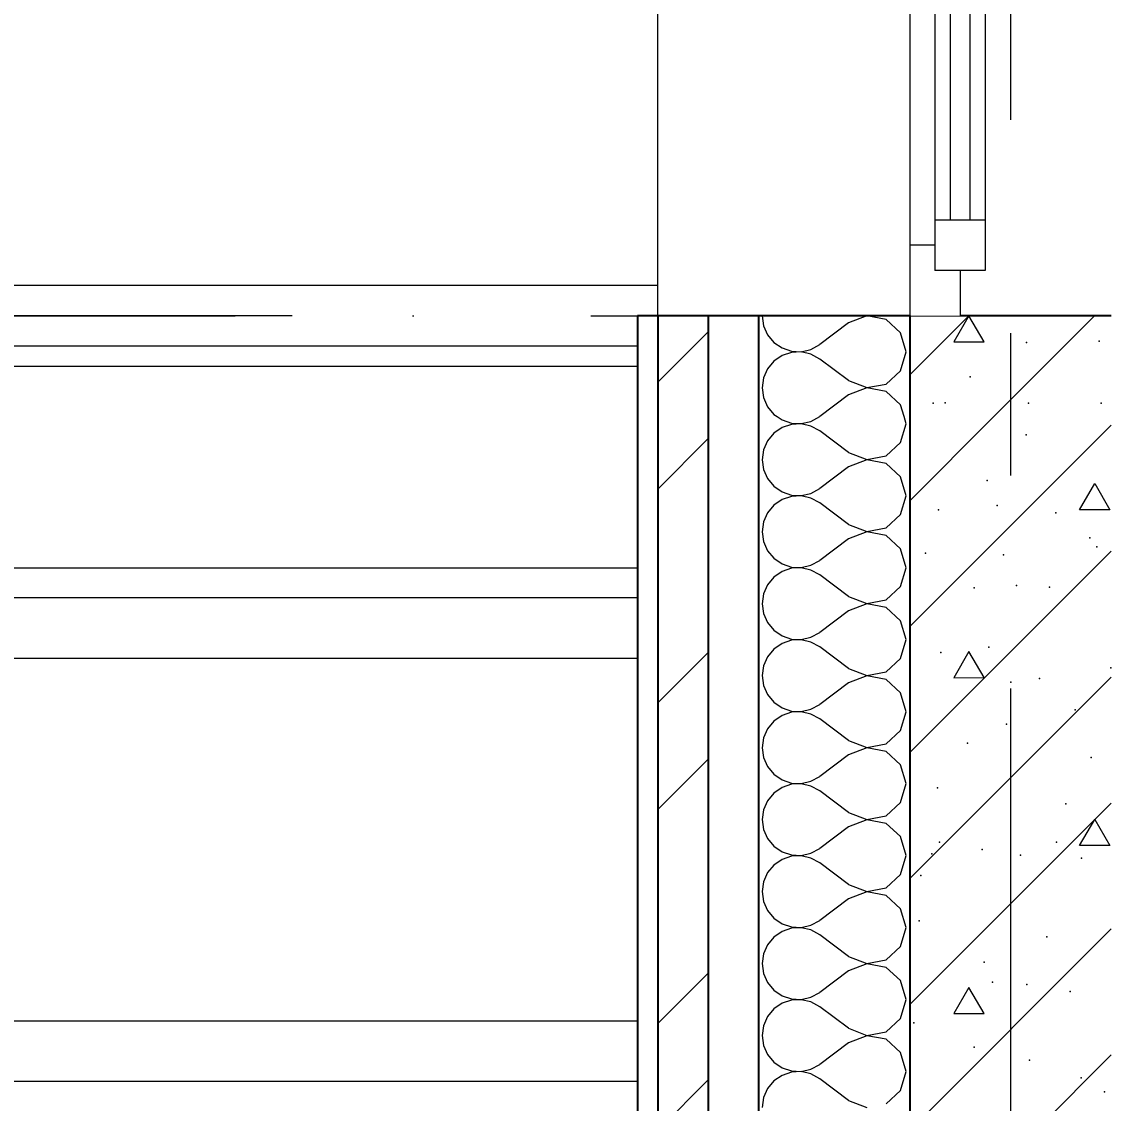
# Model space of a CAD drawing. Header units: millimetres. Extents: x 18162 to 7085488, y 72188 to 247925.
# Drawn here: x 3664348 to 3665429, y 106337 to 107410 of the extents above; entities that cross this region are included whole.
import ezdxf
from ezdxf.enums import TextEntityAlignment as Align

# ---------------------------------------------------------------- set-up
doc = ezdxf.new("R2010")
doc.units = ezdxf.units.MM
doc.header["$MEASUREMENT"] = 0
for name, pattern in [('Dot & Dashed', [670.277762, 317.5, -176.388889, 0, -176.388874]), ('Double Dashed', [1093.611073, 529.166651, -211.666656, 141.111112, -211.666656]), ('Wipeout_Contour', [1000, 0, -1000])]:
    doc.linetypes.add(name, pattern=pattern)
for name, color, linetype in [('Archicad Windows', 7, 'Continuous'), ('Finish - Wall', 7, 'Continuous'), ('Structural - Bearing', 7, 'Continuous'), ('Structural - Grid', 7, 'Continuous')]:
    doc.layers.add(name, color=color, linetype=linetype)
doc.styles.add('GENERATED_STYLE_3', font='', dxfattribs={"width": 0.8})
doc.styles.get('GENERATED_STYLE_3').set_extended_font_data('ISOCPEUR MON')
doc.dimstyles.new('GENERATED_STYLE__7', dxfattribs={"dimtxt": 220.000005, "dimasz": 114, "dimexe": 0.18, "dimexo": 342.629951, "dimgap": 0, "dimtad": 1, "dimdec": 0, "dimzin": 0, "dimdsep": 46, "dimtxsty": 'GENERATED_STYLE_3', "dimblk": 'ARROWHEAD_2', "dimblk1": 'ARROWHEAD_2', "dimblk2": 'ARROWHEAD_2', "dimcen": 0.09, "dimclrd": 13, "dimclre": 13, "dimclrt": 13, "dimadec": 0, "dimazin": 0, "dimtfac": 1, "dimtdec": 4, "dimtmove": 0, "dimatfit": 3, "dimfxl": 1, "dimtolj": 1, "dimtzin": 0, "dimarcsym": 0})
pattern_1 = [(45, (3761974.73, 95118), (-159.099, 159.099), []), (45, (3761921.7, 95171.04), (-159.099, 159.099), [])]

# ---------------------------------------------------------------- blocks, each defined once
blk = doc.blocks.new('*X784', base_point=(3761974.7, 95118))
at = {"layer": 'Structural - Bearing', "color": 7, "linetype": 'Continuous', "lineweight": 9}
for p, q in [((3665097.5, 107018), (3665102.4, 107014.6)), ((3665102.4, 107014.6), (3665111.7, 107011.5)), ((3665111.7, 107010.2), (3665102.4, 107007.1)), ((3665111.7, 107011.5), (3665121.5, 107011)), ((3665121.5, 107010.7), (3665111.7, 107010.2)), ((3665121.5, 107011), (3665131.1, 107013.2)), ((3665131.1, 107008.5), (3665121.5, 107010.7)), ((3665131.1, 107013.2), (3665139.8, 107018)), ((3665139.8, 107003.7), (3665131.1, 107008.5)), ((3665220.1, 106992.1), (3665225.5, 107010.9)), ((3665225.5, 107010.9), (3665223.5, 107018)), ((3665094.2, 107001.5), (3665088, 106993.9)), ((3665102.4, 107007.1), (3665094.2, 107001.5)), ((3665168.3, 106982.3), (3665139.8, 107003.7)), ((3665088, 106993.9), (3665084, 106984.9)), ((3665205.7, 106978.9), (3665220.1, 106992.1)), ((3665084, 106984.9), (3665082.6, 106975.1)), ((3665168.3, 106982.3), (3665186.6, 106975.3)), ((3665186.6, 106975.3), (3665205.7, 106978.9)), ((3665082.6, 106975.1), (3665084, 106965.4)), ((3665084, 106965.4), (3665088, 106956.4)), ((3665168.3, 106968), (3665139.8, 106946.6)), ((3665186.6, 106975), (3665168.3, 106968)), ((3665205.7, 106971.4), (3665186.6, 106975)), ((3665220.1, 106958.2), (3665205.7, 106971.4)), ((3665088, 106956.4), (3665094.2, 106948.8)), ((3665225.5, 106939.4), (3665220.1, 106958.2)), ((3665094.2, 106948.8), (3665102.4, 106943.2)), ((3665131.1, 106941.8), (3665139.8, 106946.6)), ((3665102.4, 106935.7), (3665094.2, 106930.1)), ((3665102.4, 106943.2), (3665111.7, 106940.1)), ((3665111.7, 106938.8), (3665102.4, 106935.7)), ((3665111.7, 106940.1), (3665121.5, 106939.6)), ((3665121.5, 106939.3), (3665111.7, 106938.8)), ((3665121.5, 106939.6), (3665131.1, 106941.8)), ((3665131.1, 106937.1), (3665121.5, 106939.3)), ((3665139.8, 106932.3), (3665131.1, 106937.1)), ((3665220.1, 106920.7), (3665225.5, 106939.4)), ((3665088, 106922.5), (3665084, 106913.5)), ((3665094.2, 106930.1), (3665088, 106922.5)), ((3665168.3, 106910.9), (3665139.8, 106932.3)), ((3665084, 106913.5), (3665082.6, 106903.7)), ((3665205.7, 106907.5), (3665220.1, 106920.7)), ((3665082.6, 106903.7), (3665084, 106894)), ((3665168.3, 106910.9), (3665186.6, 106903.9)), ((3665186.6, 106903.6), (3665168.3, 106896.6)), ((3665186.6, 106903.9), (3665205.7, 106907.5)), ((3665205.7, 106900), (3665186.6, 106903.6)), ((3665084, 106894), (3665088, 106884.9)), ((3665168.3, 106896.6), (3665139.8, 106875.1)), ((3665220.1, 106886.8), (3665205.7, 106900)), ((3665088, 106884.9), (3665094.2, 106877.4)), ((3665225.5, 106868), (3665220.1, 106886.8)), ((3665094.2, 106877.4), (3665102.4, 106871.8)), ((3665102.4, 106871.8), (3665111.7, 106868.6)), ((3665111.7, 106868.6), (3665121.5, 106868.2)), ((3665121.5, 106867.9), (3665111.7, 106867.4)), ((3665121.5, 106868.2), (3665131.1, 106870.4)), ((3665131.1, 106865.6), (3665121.5, 106867.9)), ((3665131.1, 106870.4), (3665139.8, 106875.1)), ((3665220.1, 106849.2), (3665225.5, 106868)), ((3665094.2, 106858.7), (3665088, 106851.1)), ((3665102.4, 106864.2), (3665094.2, 106858.7)), ((3665111.7, 106867.4), (3665102.4, 106864.2)), ((3665139.8, 106860.9), (3665131.1, 106865.6)), ((3665168.3, 106839.4), (3665139.8, 106860.9)), ((3665088, 106851.1), (3665084, 106842.1)), ((3665205.7, 106836.1), (3665220.1, 106849.2)), ((3665084, 106842.1), (3665082.6, 106832.3)), ((3665168.3, 106839.4), (3665186.6, 106832.4)), ((3665186.6, 106832.4), (3665205.7, 106836.1)), ((3665082.6, 106832.3), (3665084, 106822.5)), ((3665168.3, 106825.1), (3665139.8, 106803.7)), ((3665186.6, 106832.1), (3665168.3, 106825.1)), ((3665205.7, 106828.5), (3665186.6, 106832.1)), ((3665220.1, 106815.4), (3665205.7, 106828.5)), ((3665084, 106822.5), (3665088, 106813.5)), ((3665225.5, 106796.6), (3665220.1, 106815.4)), ((3665088, 106813.5), (3665094.2, 106805.9)), ((3665094.2, 106805.9), (3665102.4, 106800.3)), ((3665131.1, 106799), (3665139.8, 106803.7)), ((3665102.4, 106792.8), (3665094.2, 106787.2)), ((3665102.4, 106800.3), (3665111.7, 106797.2)), ((3665111.7, 106796), (3665102.4, 106792.8)), ((3665111.7, 106797.2), (3665121.5, 106796.7)), ((3665121.5, 106796.4), (3665111.7, 106796)), ((3665121.5, 106796.7), (3665131.1, 106799)), ((3665131.1, 106794.2), (3665121.5, 106796.4)), ((3665139.8, 106789.4), (3665131.1, 106794.2)), ((3665220.1, 106777.8), (3665225.5, 106796.6)), ((3665094.2, 106787.2), (3665088, 106779.6)), ((3665168.3, 106768), (3665139.8, 106789.4)), ((3665084, 106770.6), (3665082.6, 106760.9)), ((3665088, 106779.6), (3665084, 106770.6)), ((3665205.7, 106764.6), (3665220.1, 106777.8)), ((3665082.6, 106760.9), (3665084, 106751.1)), ((3665168.3, 106768), (3665186.6, 106761)), ((3665186.6, 106760.7), (3665168.3, 106753.7)), ((3665186.6, 106761), (3665205.7, 106764.6)), ((3665205.7, 106757.1), (3665186.6, 106760.7)), ((3665084, 106751.1), (3665088, 106742.1)), ((3665168.3, 106753.7), (3665139.8, 106732.3)), ((3665220.1, 106743.9), (3665205.7, 106757.1)), ((3665088, 106742.1), (3665094.2, 106734.5)), ((3665225.5, 106725.1), (3665220.1, 106743.9)), ((3665094.2, 106734.5), (3665102.4, 106728.9)), ((3665102.4, 106728.9), (3665111.7, 106725.8)), ((3665121.5, 106725.3), (3665131.1, 106727.5)), ((3665131.1, 106727.5), (3665139.8, 106732.3)), ((3665102.4, 106721.4), (3665094.2, 106715.8)), ((3665111.7, 106724.5), (3665102.4, 106721.4)), ((3665111.7, 106725.8), (3665121.5, 106725.3)), ((3665121.5, 106725), (3665111.7, 106724.5)), ((3665131.1, 106722.8), (3665121.5, 106725)), ((3665139.8, 106718), (3665131.1, 106722.8)), ((3665168.3, 106696.6), (3665139.8, 106718)), ((3665220.1, 106706.4), (3665225.5, 106725.1)), ((3665088, 106708.2), (3665084, 106699.2)), ((3665094.2, 106715.8), (3665088, 106708.2)), ((3665205.7, 106693.2), (3665220.1, 106706.4)), ((3665084, 106699.2), (3665082.6, 106689.4)), ((3665168.3, 106696.6), (3665186.6, 106689.6)), ((3665082.6, 106689.4), (3665084, 106679.7)), ((3665186.6, 106689.3), (3665168.3, 106682.3)), ((3665186.6, 106689.6), (3665205.7, 106693.2)), ((3665205.7, 106685.7), (3665186.6, 106689.3)), ((3665220.1, 106672.5), (3665205.7, 106685.7)), ((3665084, 106679.7), (3665088, 106670.7)), ((3665168.3, 106682.3), (3665139.8, 106660.9)), ((3665088, 106670.7), (3665094.2, 106663.1)), ((3665094.2, 106663.1), (3665102.4, 106657.5)), ((3665225.5, 106653.7), (3665220.1, 106672.5)), ((3665102.4, 106657.5), (3665111.7, 106654.3)), ((3665111.7, 106653.1), (3665102.4, 106650)), ((3665111.7, 106654.3), (3665121.5, 106653.9)), ((3665121.5, 106653.6), (3665111.7, 106653.1)), ((3665121.5, 106653.9), (3665131.1, 106656.1)), ((3665131.1, 106651.3), (3665121.5, 106653.6)), ((3665131.1, 106656.1), (3665139.8, 106660.9)), ((3665220.1, 106634.9), (3665225.5, 106653.7)), ((3665094.2, 106644.4), (3665088, 106636.8)), ((3665102.4, 106650), (3665094.2, 106644.4)), ((3665139.8, 106646.6), (3665131.1, 106651.3)), ((3665168.3, 106625.1), (3665139.8, 106646.6)), ((3665088, 106636.8), (3665084, 106627.8)), ((3665205.7, 106621.8), (3665220.1, 106634.9)), ((3665084, 106627.8), (3665082.6, 106618)), ((3665168.3, 106625.1), (3665186.6, 106618.2)), ((3665186.6, 106618.2), (3665205.7, 106621.8)), ((3665082.6, 106618), (3665084, 106608.2)), ((3665168.3, 106610.9), (3665139.8, 106589.4)), ((3665186.6, 106617.9), (3665168.3, 106610.9)), ((3665205.7, 106614.2), (3665186.6, 106617.9)), ((3665220.1, 106601.1), (3665205.7, 106614.2)), ((3665084, 106608.2), (3665088, 106599.2)), ((3665088, 106599.2), (3665094.2, 106591.6)), ((3665225.5, 106582.3), (3665220.1, 106601.1)), ((3665094.2, 106591.6), (3665102.4, 106586.1)), ((3665131.1, 106584.7), (3665139.8, 106589.4)), ((3665102.4, 106578.5), (3665094.2, 106572.9)), ((3665102.4, 106586.1), (3665111.7, 106582.9)), ((3665111.7, 106581.7), (3665102.4, 106578.5)), ((3665111.7, 106582.9), (3665121.5, 106582.4)), ((3665121.5, 106582.1), (3665111.7, 106581.7)), ((3665121.5, 106582.4), (3665131.1, 106584.7)), ((3665131.1, 106579.9), (3665121.5, 106582.1)), ((3665139.8, 106575.1), (3665131.1, 106579.9)), ((3665220.1, 106563.5), (3665225.5, 106582.3)), ((3665088, 106565.4), (3665084, 106556.3)), ((3665094.2, 106572.9), (3665088, 106565.4)), ((3665168.3, 106553.7), (3665139.8, 106575.1)), ((3665084, 106556.3), (3665082.6, 106546.6)), ((3665205.7, 106550.3), (3665220.1, 106563.5)), ((3665082.6, 106546.6), (3665084, 106536.8)), ((3665168.3, 106553.7), (3665186.6, 106546.7)), ((3665186.6, 106546.4), (3665168.3, 106539.4)), ((3665186.6, 106546.7), (3665205.7, 106550.3)), ((3665205.7, 106542.8), (3665186.6, 106546.4)), ((3665084, 106536.8), (3665088, 106527.8)), ((3665168.3, 106539.4), (3665139.8, 106518)), ((3665220.1, 106529.6), (3665205.7, 106542.8)), ((3665088, 106527.8), (3665094.2, 106520.2)), ((3665225.5, 106510.9), (3665220.1, 106529.6)), ((3665094.2, 106520.2), (3665102.4, 106514.6)), ((3665102.4, 106514.6), (3665111.7, 106511.5)), ((3665111.7, 106511.5), (3665121.5, 106511)), ((3665121.5, 106511), (3665131.1, 106513.2)), ((3665131.1, 106513.2), (3665139.8, 106518)), ((3665094.2, 106501.5), (3665088, 106493.9)), ((3665102.4, 106507.1), (3665094.2, 106501.5)), ((3665111.7, 106510.2), (3665102.4, 106507.1)), ((3665121.5, 106510.7), (3665111.7, 106510.2)), ((3665131.1, 106508.5), (3665121.5, 106510.7)), ((3665139.8, 106503.7), (3665131.1, 106508.5)), ((3665168.3, 106482.3), (3665139.8, 106503.7)), ((3665220.1, 106492.1), (3665225.5, 106510.9)), ((3665088, 106493.9), (3665084, 106484.9)), ((3665205.7, 106478.9), (3665220.1, 106492.1)), ((3665084, 106484.9), (3665082.6, 106475.1)), ((3665168.3, 106482.3), (3665186.6, 106475.3)), ((3665186.6, 106475.3), (3665205.7, 106478.9)), ((3665082.6, 106475.1), (3665084, 106465.4)), ((3665168.3, 106468), (3665139.8, 106446.6)), ((3665186.6, 106475), (3665168.3, 106468)), ((3665205.7, 106471.4), (3665186.6, 106475)), ((3665220.1, 106458.2), (3665205.7, 106471.4)), ((3665084, 106465.4), (3665088, 106456.4)), ((3665225.5, 106439.4), (3665220.1, 106458.2)), ((3665088, 106456.4), (3665094.2, 106448.8)), ((3665094.2, 106448.8), (3665102.4, 106443.2)), ((3665131.1, 106441.8), (3665139.8, 106446.6)), ((3665102.4, 106435.7), (3665094.2, 106430.1)), ((3665102.4, 106443.2), (3665111.7, 106440.1)), ((3665111.7, 106438.8), (3665102.4, 106435.7)), ((3665111.7, 106440.1), (3665121.5, 106439.6)), ((3665121.5, 106439.3), (3665111.7, 106438.8)), ((3665121.5, 106439.6), (3665131.1, 106441.8)), ((3665131.1, 106437.1), (3665121.5, 106439.3)), ((3665139.8, 106432.3), (3665131.1, 106437.1)), ((3665220.1, 106420.7), (3665225.5, 106439.4)), ((3665094.2, 106430.1), (3665088, 106422.5)), ((3665168.3, 106410.9), (3665139.8, 106432.3)), ((3665088, 106422.5), (3665084, 106413.5)), ((3665205.7, 106407.5), (3665220.1, 106420.7)), ((3665084, 106413.5), (3665082.6, 106403.7)), ((3665082.6, 106403.7), (3665084, 106394)), ((3665168.3, 106410.9), (3665186.6, 106403.9)), ((3665186.6, 106403.6), (3665168.3, 106396.6)), ((3665186.6, 106403.9), (3665205.7, 106407.5)), ((3665205.7, 106400), (3665186.6, 106403.6)), ((3665084, 106394), (3665088, 106384.9)), ((3665168.3, 106396.6), (3665139.8, 106375.1)), ((3665220.1, 106386.8), (3665205.7, 106400)), ((3665088, 106384.9), (3665094.2, 106377.4)), ((3665225.5, 106368), (3665220.1, 106386.8)), ((3665094.2, 106377.4), (3665102.4, 106371.8)), ((3665102.4, 106371.8), (3665111.7, 106368.6)), ((3665131.1, 106370.4), (3665139.8, 106375.1)), ((3665102.4, 106364.2), (3665094.2, 106358.7)), ((3665111.7, 106367.4), (3665102.4, 106364.2)), ((3665111.7, 106368.6), (3665121.5, 106368.2)), ((3665121.5, 106367.9), (3665111.7, 106367.4)), ((3665121.5, 106368.2), (3665131.1, 106370.4)), ((3665131.1, 106365.6), (3665121.5, 106367.9)), ((3665139.8, 106360.9), (3665131.1, 106365.6)), ((3665168.3, 106339.4), (3665139.8, 106360.9)), ((3665220.1, 106349.2), (3665225.5, 106368)), ((3665088, 106351.1), (3665084, 106342.1)), ((3665094.2, 106358.7), (3665088, 106351.1)), ((3665205.7, 106336.1), (3665220.1, 106349.2)), ((3665084, 106342.1), (3665082.6, 106332.3)), ((3665168.3, 106339.4), (3665186.6, 106332.4))]:
    blk.add_line(p, q, dxfattribs=at)
blk = doc.blocks.new('*X785', base_point=(3761974.7, 95118))
at = {"layer": 'Structural - Bearing', "color": 7, "linetype": 'Continuous', "lineweight": 9}
for p, q in [((3665229.1, 106934.5), (3665312.6, 107018)), ((3665229.1, 106809.5), (3665429.1, 107009.5)), ((3665397.6, 106925.5), (3665412.8, 106951.5)), ((3665412.8, 106951.5), (3665427.7, 106925.5)), ((3665427.7, 106925.5), (3665397.6, 106925.5)), ((3665229.1, 106684.5), (3665429.1, 106884.5)), ((3665287.8, 106784.9), (3665272.9, 106758.8)), ((3665302.9, 106758.9), (3665287.8, 106784.9)), ((3665229.1, 106559.5), (3665429.1, 106759.5)), ((3665272.9, 106758.8), (3665302.9, 106758.9)), ((3665229.1, 106434.5), (3665429.1, 106634.5)), ((3665397.6, 106592.2), (3665412.8, 106618.2)), ((3665412.8, 106618.2), (3665427.7, 106592.2)), ((3665427.7, 106592.2), (3665397.6, 106592.2)), ((3665229.1, 106309.5), (3665429.1, 106509.5)), ((3665287.8, 106451.5), (3665272.9, 106425.5)), ((3665302.9, 106425.5), (3665287.8, 106451.5)), ((3665272.9, 106425.5), (3665302.9, 106425.5)), ((3665229.1, 106184.5), (3665429.1, 106384.5))]:
    blk.add_line(p, q, dxfattribs=at)
for p in [(3665344.5, 106999.9), (3665306.1, 106954.5), (3665257.8, 106925.5), (3665315.8, 106929.8), (3665374.1, 106922.5), (3665408, 106897.8), (3665244.8, 106882.5), (3665322.1, 106880.9), (3665414.8, 106888.6), (3665293, 106847.9), (3665335.1, 106850.4), (3665367.7, 106848.8), (3665367.7, 106848.8), (3665229.4, 106843.8), (3665259.9, 106783.9), (3665307.6, 106789), (3665428.6, 106768.7), (3665329.5, 106754.3), (3665357.8, 106758.1), (3665393.3, 106727), (3665325.2, 106712.7), (3665286.5, 106693.9), (3665409.1, 106679.8), (3665256.8, 106649.7), (3665383.9, 106633.7), (3665258.7, 106595.6), (3665300.9, 106588.4), (3665374.6, 106595.6), (3665251, 106584.2), (3665339.1, 106582.7), (3665399.7, 106579.6), (3665240.2, 106562.6), (3665238.5, 106517.7), (3665365.1, 106501.6), (3665303.1, 106476.6), (3665311.4, 106456.8), (3665345.3, 106454.4), (3665388.3, 106447.4), (3665233.1, 106416.2), (3665293.2, 106392.2), (3665348, 106379.3), (3665399.4, 106361.7), (3665422.5, 106347.8)]:
    blk.add_point(p, dxfattribs=at)
blk = doc.blocks.new('*X797', base_point=(3761974.7, 95118))
at = {"layer": 'Structural - Bearing', "color": 7, "linetype": 'Continuous', "lineweight": 9}
for p, q in [((3665082.6, 107118), (3665084, 107108.2)), ((3665186.6, 107117.9), (3665168.3, 107110.9)), ((3665205.7, 107114.2), (3665186.6, 107117.9)), ((3665084, 107108.2), (3665088, 107099.2)), ((3665168.3, 107110.9), (3665139.8, 107089.4)), ((3665220.1, 107101.1), (3665205.7, 107114.2)), ((3665088, 107099.2), (3665094.2, 107091.6)), ((3665225.5, 107082.3), (3665220.1, 107101.1)), ((3665094.2, 107091.6), (3665102.4, 107086.1)), ((3665102.4, 107086.1), (3665111.7, 107082.9)), ((3665121.5, 107082.4), (3665131.1, 107084.7)), ((3665131.1, 107084.7), (3665139.8, 107089.4)), ((3665102.4, 107078.5), (3665094.2, 107072.9)), ((3665111.7, 107081.7), (3665102.4, 107078.5)), ((3665111.7, 107082.9), (3665121.5, 107082.4)), ((3665121.5, 107082.1), (3665111.7, 107081.7)), ((3665131.1, 107079.9), (3665121.5, 107082.1)), ((3665139.8, 107075.1), (3665131.1, 107079.9)), ((3665168.3, 107053.7), (3665139.8, 107075.1)), ((3665220.1, 107063.5), (3665225.5, 107082.3)), ((3665088, 107065.4), (3665084, 107056.3)), ((3665094.2, 107072.9), (3665088, 107065.4)), ((3665205.7, 107050.3), (3665220.1, 107063.5)), ((3665084, 107056.3), (3665082.6, 107046.6)), ((3665168.3, 107053.7), (3665186.6, 107046.7)), ((3665082.6, 107046.6), (3665084, 107036.8)), ((3665186.6, 107046.4), (3665168.3, 107039.4)), ((3665186.6, 107046.7), (3665205.7, 107050.3)), ((3665205.7, 107042.8), (3665186.6, 107046.4)), ((3665220.1, 107029.6), (3665205.7, 107042.8)), ((3665084, 107036.8), (3665088, 107027.8)), ((3665168.3, 107039.4), (3665139.8, 107018)), ((3665088, 107027.8), (3665094.2, 107020.2)), ((3665094.2, 107020.2), (3665097.5, 107018)), ((3665223.5, 107018), (3665220.1, 107029.6))]:
    blk.add_line(p, q, dxfattribs=at)
blk = doc.blocks.new('*X799', base_point=(3761974.7, 95118))
at = {"layer": 'Structural - Bearing', "color": 7, "linetype": 'Continuous', "lineweight": 9}
for p, q in [((3665229.1, 107059.5), (3665287.6, 107118)), ((3665287.7, 107118), (3665272.9, 107092.2)), ((3665302.9, 107092.2), (3665287.9, 107118)), ((3665312.6, 107018), (3665412.6, 107118)), ((3665272.9, 107092.2), (3665302.9, 107092.2))]:
    blk.add_line(p, q, dxfattribs=at)
for p in [(3665345, 107091.6), (3665417.2, 107092.8), (3665289, 107057.5), (3665252.3, 107031.4), (3665264.4, 107031.6), (3665347.1, 107031.4), (3665419.2, 107031.4)]:
    blk.add_point(p, dxfattribs=at)
blk = doc.blocks.new('Standard grid marker[358]_3', base_point=(3665329.1, 147118))
at = {"layer": 'Structural - Grid', "color": 13, "linetype": 'Double Dashed', "lineweight": 13}
blk.add_line((3665329.1, 146118), (3665329.1, 88118), dxfattribs=at)
at = {"layer": 'Structural - Grid', "color": 13, "lineweight": 13, "style": 'GENERATED_STYLE_3'}
blk.add_attdef('AC_MarkerText_1', text='', height=250, rotation=360, dxfattribs=at).set_placement((3665329.1, 86943), align=Align.TOP_CENTER)
blk = doc.blocks.new('*D1203', base_point=(3761974.7, 95118))
at = {"color": 12, "linetype": 'Continuous', "lineweight": 35}
for p, q in [((3661904.5, 107161.3), (3662054.5, 107074.7)), ((3661904.5, 105661.3), (3662054.5, 105574.7))]:
    blk.add_line(p, q, dxfattribs=at)
at = {"color": 13, "linetype": 'Continuous', "lineweight": 13}
for p, q in [((3664616.4, 107118), (3661867, 107118)), ((3661979.5, 105618), (3661979.5, 107118)), ((3665086.4, 105618), (3661867, 105618))]:
    blk.add_line(p, q, dxfattribs=at)
at = {"color": 13, "lineweight": 13, "insert": (3662043.3, 106108.9), "char_height": 220, "attachment_point": 7, "rotation": 90, "style": 'GENERATED_STYLE_3'}
blk.add_mtext('\\A1;{\\pql;\\fISOCPEUR MON|b0|i0|c0|p0;\\W0.800000;1,500}', dxfattribs=at)
blk = doc.blocks.new('ARROWHEAD_2')
at = {"color": 0, "linetype": 'Continuous', "lineweight": 0}
for p, q in [((-0.3781, -0.655), (0.3781, 0.655)), ((0, 0), (-1, 0))]:
    blk.add_line(p, q, dxfattribs=at)
blk = doc.blocks.new('*D1204', base_point=(3761974.7, 95118))
at = {"color": 12, "linetype": 'Continuous', "lineweight": 35}
for p, q in [((3661904.5, 107961.3), (3662054.5, 107874.7)), ((3661904.5, 107161.3), (3662054.5, 107074.7))]:
    blk.add_line(p, q, dxfattribs=at)
at = {"color": 13, "linetype": 'Continuous', "lineweight": 13}
for p, q in [((3664636.4, 107918), (3661867, 107918)), ((3661979.5, 107118), (3661979.5, 107918)), ((3664616.4, 107118), (3661867, 107118))]:
    blk.add_line(p, q, dxfattribs=at)
at = {"color": 13, "lineweight": 13, "insert": (3661999.4, 107333.6), "char_height": 220, "attachment_point": 7, "rotation": 90, "style": 'GENERATED_STYLE_3'}
blk.add_mtext('\\A1;{\\pql;\\fISOCPEUR MON|b0|i0|c0|p0;\\W0.800000;800}', dxfattribs=at)
blk = doc.blocks.new('*D1241', base_point=(3761974.7, 95118))
at = {"color": 12, "linetype": 'Continuous', "lineweight": 35}
for p, q in [((3661304.2, 133911.3), (3661454.2, 133824.7)), ((3661304.2, 101111.3), (3661454.2, 101024.7))]:
    blk.add_line(p, q, dxfattribs=at)
at = {"color": 13, "linetype": 'Continuous', "lineweight": 13}
for p, q in [((3664516.7, 133868), (3661266.7, 133868)), ((3661379.2, 101068), (3661379.2, 133868)), ((3664436.4, 101068), (3661266.7, 101068))]:
    blk.add_line(p, q, dxfattribs=at)
at = {"color": 13, "lineweight": 13, "char_height": 220, "attachment_point": 7, "rotation": 90, "style": 'GENERATED_STYLE_3'}
for s, insert in [('\\A1;{\\pql;\\fISOCPEUR MON|b0|i0|c0|p0;\\W0.800000;200}', (3661399, 133455.8)), ('\\A1;{\\pql;\\fISOCPEUR MON|b0|i0|c0|p0;\\W0.800000;32,800}', (3661443, 116945.5))]:
    blk.add_mtext(s, dxfattribs=dict(at, insert=insert))
blk = doc.blocks.new('*D1248', base_point=(3761974.7, 95118))
at = {"color": 13, "linetype": 'Continuous', "lineweight": 13}
for p, q in [((3660779.6, 145568), (3660779.6, 145641.4)), ((3664636.4, 145568), (3660667.1, 145568)), ((3660779.6, 90368), (3660779.6, 145568)), ((3664786.4, 90368), (3660667.1, 90368)), ((3660779.6, 90294.7), (3660779.6, 90368))]:
    blk.add_line(p, q, dxfattribs=at)
at = {"color": 12, "linetype": 'Continuous', "lineweight": 35}
for p, q in [((3660854.6, 145524.7), (3660704.6, 145611.3)), ((3660704.6, 90411.3), (3660854.6, 90324.7))]:
    blk.add_line(p, q, dxfattribs=at)
at = {"color": 13, "lineweight": 13, "insert": (3660843.4, 117629.9), "char_height": 220, "attachment_point": 7, "rotation": 90, "style": 'GENERATED_STYLE_3'}
blk.add_mtext('\\A1;{\\pql;\\fISOCPEUR MON|b0|i0|c0|p0;\\W0.800000;55,200}', dxfattribs=at)

msp = doc.modelspace()

# ---------------------------------------------------------------- hatches: boundary and pattern name
at = {"layer": 'Structural - Bearing', "linetype": 'Continuous', "lineweight": 9}
h = msp.add_hatch(dxfattribs=at)
h.set_pattern_fill('Gypsum_0003', style=0, pattern_type=2)
h.set_pattern_definition([(0, (3761974.73, 95118.01), (0, 75), [0, -75])])
h.paths.add_polyline_path([(3664959.1, 107118), (3664959.1, 104918), (3664979.1, 104918), (3664979.1, 107118)])
h = msp.add_hatch(dxfattribs=at)
h.set_pattern_fill('Steel_0003', style=0, pattern_type=2)
h.set_pattern_definition(pattern_1)
h.paths.add_polyline_path([(3664979.1, 107118), (3664979.1, 107018), (3665029.1, 107018), (3665029.1, 107118)])
h = msp.add_hatch(dxfattribs=at)
h.set_pattern_fill('Steel_0003', style=0, pattern_type=2)
h.set_pattern_definition(pattern_1)
h.paths.add_polyline_path([(3664979.1, 104918), (3665029.1, 104918), (3665029.1, 107018), (3664979.1, 107018)])

# ---------------------------------------------------------------- linework, layer by layer
at = {"layer": 'Archicad Windows', "color": 7, "linetype": 'Continuous', "lineweight": 9}
for p, q in [((3664979.1, 107118), (3664979.1, 107918)), ((3665254.1, 107823), (3665254.1, 107251)), ((3665304.1, 107427.7), (3665304.1, 107372.9)), ((3665304.1, 107372.9), (3665304.1, 107338.7)), ((3665304.1, 107338.7), (3665304.1, 107283.9)), ((3665304.1, 107283.9), (3665304.1, 107249.6))]:
    msp.add_line(p, q, dxfattribs=at)
at = {"layer": 'Finish - Wall', "color": 7, "linetype": 'Continuous', "lineweight": 9}
for p, q in [((3664979.1, 107148), (3663721.5, 107148)), ((3664959.1, 107088), (3663679.1, 107088)), ((3664959.1, 106838), (3663679.1, 106838)), ((3664959.1, 106778), (3663721.5, 106778)), ((3664959.1, 106418), (3663721.5, 106418)), ((3664959.1, 106358), (3663721.5, 106358))]:
    msp.add_line(p, q, dxfattribs=at)
at = {"layer": 'Structural - Bearing', "color": 7, "linetype": 'Continuous', "lineweight": 25}
for p, q in [((3664959.1, 107118), (3664959.1, 104918)), ((3664979.1, 107118), (3664959.1, 107118)), ((3665029.1, 107118), (3665029.1, 107018)), ((3665079.1, 107118), (3665079.1, 107018)), ((3665229.1, 107118), (3665229.1, 107018)), ((3665029.1, 107018), (3665029.1, 104918)), ((3665079.1, 107018), (3665079.1, 104918)), ((3665229.1, 107018), (3665229.1, 104918))]:
    msp.add_line(p, q, dxfattribs=at)
at = {"layer": 'Structural - Bearing', "color": 7, "linetype": 'Continuous', "lineweight": 9}
for p, q in [((3663629.1, 107068), (3664959.1, 107068)), ((3663629.1, 106868), (3664959.1, 106868))]:
    msp.add_line(p, q, dxfattribs=at)
at = {"layer": 'Structural - Bearing', "color": 7, "linetype": 'Continuous', "lineweight": 25, "flags": 128}
for points in [[(3665429.1, 107118), (3665279.1, 107118), (3665229.1, 107118), (3665079.1, 107118), (3665029.1, 107118), (3664979.1, 107118)], [(3664979.1, 107118), (3664979.1, 107018), (3664979.1, 104918)]]:
    msp.add_lwpolyline(points, dxfattribs=at)

# ---------------------------------------------------------------- block references
at = {"layer": 'Structural - Bearing', "lineweight": 0}
for name in ['*X797', '*X799', '*X784', '*X785']:
    msp.add_blockref(name, (3761974.7, 95118), dxfattribs=at)

# ---------------------------------------------------------------- dimensions: what is measured, and where the dimension line sits
at = {"color": 13, "linetype": 'Continuous', "lineweight": 13}
for base, p1, p2, picture, middle in [((3660779.6, 145568), (3665129.1, 90368), (3664979.1, 145568), '*D1248', (3660625.6, 118082.1)), ((3661379.2, 133868), (3664779.1, 101068), (3664859.3, 133868), '*D1241', (3661225.2, 117397.7)), ((3661979.5, 107918), (3664959.1, 107118), (3664979.1, 107918), '*D1204', (3661825.5, 107584.7))]:
    dim = msp.add_linear_dim(base=base, p1=p1, p2=p2, angle=90, dimstyle='GENERATED_STYLE__7', dxfattribs=at)
    dim.commit()
    dim.dimension.update_dxf_attribs({"geometry": picture, "text_midpoint": middle, "dimtype": 160, "text_rotation": 90})

# ---------------------------------------------------------------- wipeouts: each hides what was drawn before it
at = {"color": 254, "linetype": 'Wipeout_Contour', "lineweight": 0, "ltscale": 14667384.1266576}
msp.add_wipeout([(3665254.1, 107213), (3665254.1, 107163), (3665304.1, 107163), (3665304.1, 107213)], dxfattribs=at).dxf.layer = 'Archicad Windows'

# ---------------------------------------------------------------- next in the draw order: linework, layer by layer
at = {"layer": 'Archicad Windows', "color": 7, "linetype": 'Continuous', "lineweight": 9}
for p, q in [((3665269.1, 107823), (3665269.1, 107213)), ((3665289.1, 107213), (3665289.1, 107823)), ((3665254.1, 107251), (3665254.1, 107213)), ((3665304.1, 107249.6), (3665304.1, 107217.8)), ((3665304.1, 107217.8), (3665304.1, 107213)), ((3665304.1, 107213), (3665254.1, 107213)), ((3665304.1, 107213), (3665304.1, 107163))]:
    msp.add_line(p, q, dxfattribs=at)

# ---------------------------------------------------------------- next in the draw order: wipeouts: each hides what was drawn before it
at = {"color": 254, "linetype": 'Wipeout_Contour', "lineweight": 0, "ltscale": 22000920.70938763}
msp.add_wipeout([(3665254.1, 107188), (3665229.1, 107188), (3665229.1, 107118), (3665279.1, 107118), (3665279.1, 107163), (3665254.1, 107163)], dxfattribs=at).dxf.layer = 'Archicad Windows'

# ---------------------------------------------------------------- next in the draw order: linework, layer by layer
at = {"color": 8, "linetype": 'Dot & Dashed', "lineweight": 13}
msp.add_line((3658879.3, 107118), (3689916.5, 107118), dxfattribs=at)
at = {"layer": 'Archicad Windows', "color": 7, "linetype": 'Continuous', "lineweight": 9}
for p, q in [((3665229.1, 107848), (3665229.1, 107188)), ((3665229.1, 107188), (3665229.1, 107118)), ((3665254.1, 107188), (3665229.1, 107188)), ((3665279.1, 107163), (3665279.1, 107118))]:
    msp.add_line(p, q, dxfattribs=at)
at = {"layer": 'Archicad Windows', "color": 7, "linetype": 'Continuous', "lineweight": 9, "flags": 128}
for points in [[(3665254.1, 107213), (3665254.1, 107188), (3665254.1, 107163)], [(3665304.1, 107163), (3665279.1, 107163), (3665254.1, 107163)]]:
    msp.add_lwpolyline(points, dxfattribs=at)

# ---------------------------------------------------------------- next in the draw order: block references
at = {"layer": 'Structural - Grid', "color": 13, "linetype": 'Continuous', "lineweight": 13}
msp.add_blockref('Standard grid marker[358]_3', (3665329.1, 147118), dxfattribs=at)

# ---------------------------------------------------------------- next in the draw order: dimensions: what is measured, and where the dimension line sits
at = {"color": 13, "linetype": 'Continuous', "lineweight": 13}
dim = msp.add_linear_dim(base=(3661979.5, 107118), p1=(3665429.1, 105618), p2=(3664959.1, 107118), angle=90, dimstyle='GENERATED_STYLE__7', dxfattribs=at)
dim.commit()
dim.dimension.update_dxf_attribs({"geometry": '*D1203', "text_midpoint": (3661825.5, 106477.5), "dimtype": 160, "text_rotation": 90})

doc.saveas('drawing.dxf')
